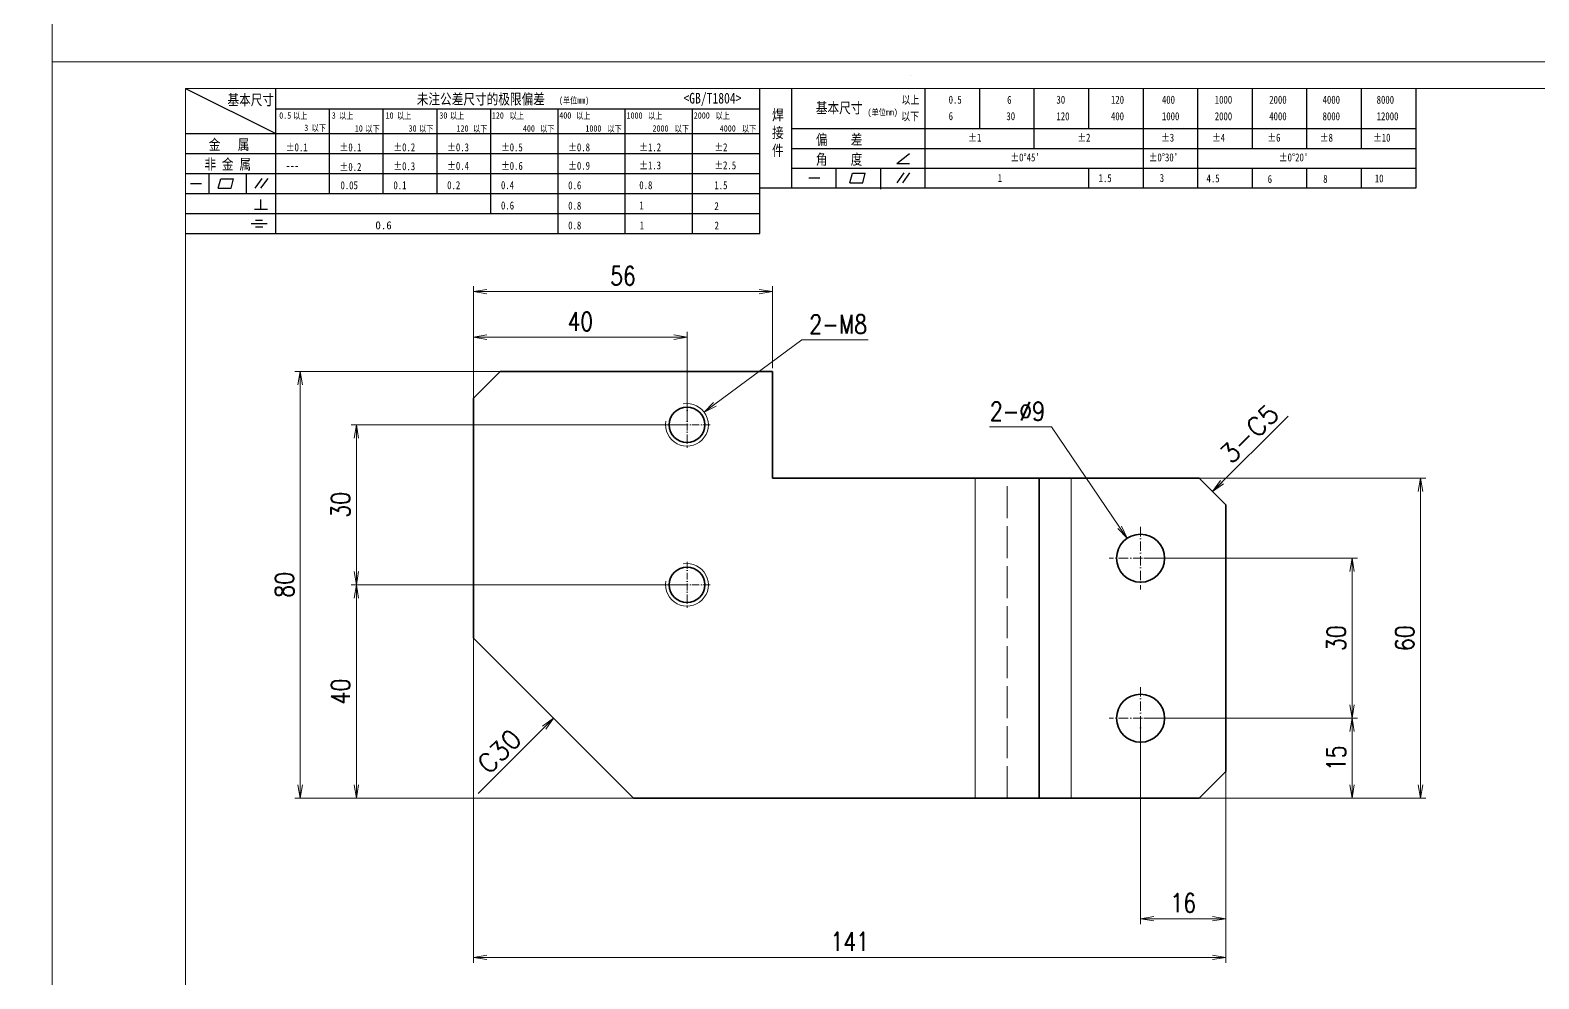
# Model space of a CAD drawing. Header units: millimetres. Extents: x -50043 to 104182, y -50696 to 36662.
# Drawn here: x -47003.8 to -46721, y 35897.5 to 36075.4 of the extents above; entities that cross this region are included whole.
import ezdxf
from ezdxf.enums import TextEntityAlignment as Align

# ---------------------------------------------------------------- set-up
doc = ezdxf.new("R2010")
doc.units = ezdxf.units.MM
doc.header["$LTSCALE"] = 0.5
doc.linetypes.add('DASHDOT', pattern=[18.5, 12, -3, 0.5, -3])
doc.linetypes.add('DASHED', pattern=[15, 12, -3])
for name, color, linetype, lineweight in [('DIM', 3, 'Continuous', 13), ('图框', 7, 'Continuous', 18), ('标注线', 3, 'Continuous', 18), ('细实线', 3, 'Continuous', 18)]:
    doc.layers.add(name, color=color, linetype=linetype, lineweight=lineweight)
doc.layers.add('图\\M+19E79\\M+195B6\\M+18E9A', color=7, linetype='Continuous')
doc.layers.add('打印', color=7, linetype='Continuous', lineweight=15, plot=False)
doc.layers.add('打印-禁用', color=7, linetype='Continuous', lineweight=15, plot=False)
doc.styles.add('DIM', font='romans.shx', dxfattribs={"width": 0.8, "bigfont": 'bigfont.shx'})
doc.styles.add('国标', font='simfang.ttf', dxfattribs={"width": 0.8})
doc.dimstyles.new('DEH 1-1$0', dxfattribs={"dimtxt": 3.5, "dimasz": 2.5, "dimexe": 1, "dimexo": 0.625, "dimgap": 1.2, "dimtad": 1, "dimzin": 9, "dimdsep": 46, "dimtxsty": 'DIM', "dimblk": 'OPEN', "dimcen": 0, "dimclrd": 8, "dimclre": 8, "dimclrt": 2, "dimazin": 2, "dimtfac": 0.5, "dimtmove": 0, "dimatfit": 3, "dimldrblk": 'OPEN', "dimfxl": 0, "dimtolj": 2, "dimlwd": 18, "dimlwe": 18, "dimarcsym": 0})
doc.dimstyles.new('DEH 1-1$3', dxfattribs={"dimtxt": 3.5, "dimasz": 2.5, "dimexe": 1, "dimexo": 0.625, "dimgap": 1.2, "dimtad": 1, "dimtoh": 1, "dimdsep": 46, "dimtxsty": 'DIM', "dimblk": 'OPEN', "dimcen": 0, "dimclrd": 8, "dimclre": 8, "dimclrt": 2, "dimazin": 2, "dimtfac": 0.5, "dimtofl": 0, "dimtmove": 0, "dimatfit": 3, "dimldrblk": 'OPEN', "dimfxl": 0, "dimtolj": 2, "dimlwd": 18, "dimlwe": 18, "dimarcsym": 0})
doc.dimstyles.new('LAM1-1', dxfattribs={"dimtxt": 3.5, "dimasz": 2.5, "dimexe": 1, "dimexo": 0.625, "dimgap": 1.2, "dimtad": 3, "dimdsep": 46, "dimtxsty": 'DIM', "dimblk": 'OPEN', "dimcen": 0, "dimclrd": 3, "dimclre": 3, "dimclrt": 2, "dimazin": 2, "dimtfac": 0.5, "dimtmove": 0, "dimatfit": 3, "dimldrblk": 'OPEN', "dimfxl": 0, "dimlwd": 13, "dimlwe": 13, "dimarcsym": 0})

# ---------------------------------------------------------------- blocks, each defined once
blk = doc.blocks.new('GZDEH零件A3图框V01版')
at = {"layer": '图\\M+19E79\\M+195B6\\M+18E9A', "color": 9}
for p, q in [((2882.49, -1554.46), (2899.37, -1562.92)), ((2899.37, -1581.67), (2899.37, -1554.46)), ((2990.09, -1581.67), (2990.09, -1554.46)), ((2996.09, -1573.08), (2996.09, -1554.46)), ((3021.09, -1561.98), (3021.09, -1554.46)), ((3031.31, -1561.98), (3031.31, -1554.46)), ((3041.53, -1561.98), (3041.53, -1554.46)), ((3051.75, -1561.98), (3051.75, -1554.46)), ((3061.98, -1561.98), (3061.98, -1554.46)), ((3072.2, -1561.98), (3072.2, -1554.46)), ((3082.42, -1561.98), (3082.42, -1554.46)), ((3092.64, -1561.98), (3092.64, -1554.46)), ((3102.86, -1561.98), (3102.86, -1554.46)), ((3113.09, -1573.08), (3113.09, -1554.46)), ((2899.37, -1558.24), (2990.09, -1558.24)), ((2909.45, -1574.17), (2909.45, -1558.24)), ((2919.53, -1574.17), (2919.53, -1558.24)), ((2929.61, -1574.17), (2929.61, -1558.24)), ((2939.69, -1577.92), (2939.69, -1558.24)), ((2952.29, -1581.67), (2952.29, -1558.24)), ((2964.89, -1581.67), (2964.89, -1558.24)), ((2977.49, -1581.67), (2977.49, -1558.24)), ((2996.09, -1561.98), (3113.09, -1561.98)), ((3021.09, -1573.08), (3021.09, -1561.98)), ((3041.53, -1565.68), (3041.53, -1561.98)), ((3061.98, -1573.08), (3061.98, -1561.98)), ((3072.2, -1573.08), (3072.2, -1561.98)), ((3082.42, -1565.68), (3082.42, -1561.98)), ((3092.64, -1565.68), (3092.64, -1561.98)), ((3102.86, -1565.68), (3102.86, -1561.98)), ((2882.49, -1562.92), (2990.09, -1562.92)), ((2996.09, -1565.68), (3113.09, -1565.68)), ((2882.49, -1566.67), (2990.09, -1566.67)), ((3015.75, -1568.51), (3018.15, -1566.66)), ((3015.75, -1568.51), (3018.15, -1568.51)), ((2882.49, -1570.42), (2990.09, -1570.42)), ((2886.92, -1574.12), (2886.92, -1570.42)), ((2893.91, -1574.12), (2893.91, -1570.42)), ((2996.09, -1569.38), (3113.09, -1569.38)), ((3004.42, -1573.08), (3004.42, -1569.38)), ((3006.97, -1572.12), (3007.45, -1570.33)), ((3007.45, -1570.33), (3009.86, -1570.33)), ((3009.39, -1572.12), (3009.86, -1570.33)), ((3012.75, -1573.08), (3012.75, -1569.38)), ((3015.81, -1572.12), (3017.15, -1570.26)), ((3016.89, -1572.12), (3018.23, -1570.26)), ((3051.75, -1573.08), (3051.75, -1569.38)), ((3082.42, -1573.08), (3082.42, -1569.48)), ((3092.64, -1573.08), (3092.64, -1569.38)), ((3102.86, -1573.08), (3102.86, -1569.38)), ((2888.59, -1573.16), (2889.07, -1571.37)), ((2889.07, -1571.37), (2891.48, -1571.37)), ((2891, -1573.16), (2891.48, -1571.37)), ((2895.52, -1573.16), (2896.85, -1571.3)), ((2896.6, -1573.16), (2897.94, -1571.3)), ((2999.26, -1571.23), (3001.32, -1571.23)), ((2883.43, -1572.27), (2885.49, -1572.27)), ((2888.59, -1573.16), (2891, -1573.16)), ((2990.09, -1573.08), (3113.09, -1573.08)), ((3006.97, -1572.12), (3009.39, -1572.12)), ((3012.75, -1573.33), (3012.75, -1573.08)), ((2882.49, -1574.17), (2990.09, -1574.17)), ((2896.58, -1577.05), (2896.58, -1575.28)), ((2895.42, -1577.05), (2897.81, -1577.05)), ((2882.49, -1577.92), (2990.09, -1577.92)), ((2894.79, -1579.77), (2897.77, -1579.77)), ((2895.57, -1579.17), (2896.92, -1579.17)), ((2895.57, -1580.37), (2896.93, -1580.37)), ((2882.49, -1581.67), (2990.09, -1581.67))]:
    blk.add_line(p, q, dxfattribs=at)
at = {"layer": '图框', "linetype": 'Continuous'}
for p, q in [((2882.49, -1554.46), (2882.49, -1832.96)), ((3272.49, -1554.46), (2882.49, -1554.46))]:
    blk.add_line(p, q, dxfattribs=at)
at = {"layer": '打印-禁用', "linetype": 'Continuous'}
for p, q in [((2857.49, -1549.46), (2857.49, -1846.46)), ((3277.49, -1549.46), (2857.49, -1549.46)), ((3277.49, -1846.46), (3277.49, -1549.46))]:
    blk.add_line(p, q, dxfattribs=at)
at = {"layer": '图\\M+19E79\\M+195B6\\M+18E9A', "color": 9, "style": '国标', "width": 0.8}
for s, height, p in [('基本尺寸', 2, (2890.33, -1557.58)), ('未注公差尺寸的极限偏差', 2, (2925.81, -1557.44)), ('<GB/T1804>', 2, (2975.78, -1557.27)), ('以上', 1.5, (3016.64, -1557.33)), ('0.5', 1.5, (3025.49, -1557.3)), ('6', 1.5, (3036.45, -1557.34)), ('30', 1.5, (3045.69, -1557.31)), ('120', 1.5, (3055.91, -1557.31)), ('400', 1.5, (3065.46, -1557.31)), ('1000', 1.5, (3075.36, -1557.31)), ('2000', 1.5, (3085.57, -1557.31)), ('4000', 1.5, (3095.57, -1557.31)), ('8000', 1.5, (3105.7, -1557.31)), ('基本尺寸', 2, (3000.6, -1559.1)), ('30', 1.2, (2930.04, -1560.11)), ('以下', 1.5, (3016.58, -1560.43)), ('6', 1.5, (3025.49, -1560.38)), ('30', 1.5, (3036.31, -1560.39)), ('120', 1.5, (3045.69, -1560.41)), ('400', 1.5, (3055.91, -1560.41)), ('1000', 1.5, (3065.46, -1560.41)), ('2000', 1.5, (3075.36, -1560.41)), ('4000', 1.5, (3085.57, -1560.41)), ('8000', 1.5, (3095.57, -1560.41)), ('12000', 1.5, (3105.7, -1560.41)), ('偏    差', 2, (3000.6, -1565.04)), ('±1', 1.5, (3029.16, -1564.42)), ('±2', 1.5, (3049.61, -1564.42)), ('±3', 1.5, (3065.3, -1564.42)), ('±4', 1.5, (3074.85, -1564.42)), ('±6', 1.5, (3085.22, -1564.42)), ('±8', 1.5, (3095.06, -1564.42)), ('±10', 1.5, (3105.02, -1564.42)), ('金   属', 2, (2886.82, -1565.98)), ('±0.1', 1.5, (2901.27, -1566.23)), ('±0.1', 1.5, (2911.35, -1566.23)), ('±0.2', 1.5, (2921.43, -1566.23)), ('±0.3', 1.5, (2931.51, -1566.23)), ('±0.5', 1.5, (2941.59, -1566.23)), ('±0.8', 1.5, (2954.19, -1566.23)), ('±1.2', 1.5, (2967.51, -1566.23)), ('±2', 1.5, (2981.58, -1566.23)), ('非 金 属', 2, (2886.02, -1569.65)), ('角    度', 2, (3000.6, -1568.74)), ("±0%%D45'", 1.5, (3037.06, -1568.12)), ("±0%%D30'", 1.5, (3062.98, -1568.12)), ("±0%%D20'", 1.5, (3087.38, -1568.12)), ('---', 1.5, (2901.27, -1569.65)), ('±0.2', 1.5, (2911.35, -1569.92)), ('±0.3', 1.5, (2921.43, -1569.77)), ('±0.4', 1.5, (2931.51, -1569.71)), ('±0.6', 1.5, (2941.59, -1569.71)), ('±0.9', 1.5, (2954.19, -1569.68)), ('±1.3', 1.5, (2967.51, -1569.62)), ('±2.5', 1.5, (2981.58, -1569.61)), ('1', 1.5, (3034.69, -1571.98)), ('1.5', 1.5, (3053.59, -1572.01)), ('3', 1.5, (3065.05, -1571.98)), ('4.5', 1.5, (3073.82, -1572.05)), ('10', 1.5, (3105.36, -1572.06)), ('0.1', 1.5, (2921.43, -1573.34)), ('0.2', 1.5, (2931.51, -1573.33)), ('0.4', 1.5, (2941.59, -1573.33)), ('0.6', 1.5, (2954.19, -1573.35)), ('0.8', 1.5, (2967.51, -1573.33)), ('1.5', 1.5, (2981.58, -1573.34)), ('6', 1.5, (3085.28, -1572.19)), ('8', 1.5, (3095.68, -1572.15)), ('0.6', 1.5, (2941.59, -1577.14)), ('0.8', 1.5, (2954.19, -1577.17)), ('1', 1.5, (2967.51, -1577.12)), ('2', 1.5, (2981.58, -1577.26)), ('0.8', 1.5, (2954.19, -1580.87)), ('1', 1.5, (2967.59, -1580.86)), ('2', 1.5, (2981.62, -1580.89))]:
    blk.add_text(s, height=height, dxfattribs=at).set_placement(p)
at = {"layer": '图\\M+19E79\\M+195B6\\M+18E9A', "color": 9, "lineweight": 15, "style": '国标', "width": 0.8}
for s, p in [('(单位mm)', (2952.44, -1557.27)), ('0.5', (2900.03, -1560.11)), ('以上', (2902.64, -1560.16)), ('3', (2909.88, -1560.11)), ('以上', (2911.25, -1560.16)), ('10', (2919.96, -1560.11)), ('以上', (2922.09, -1560.16)), ('以上', (2932.02, -1560.16)), ('120', (2939.88, -1560.11)), ('以上', (2943.21, -1560.16)), ('400', (2952.52, -1560.11)), ('以上', (2955.68, -1560.16)), ('1000', (2965.12, -1560.11)), ('以上', (2969.16, -1560.16)), ('2000', (2977.72, -1560.11)), ('以上', (2981.8, -1560.16)), ('(单位mm)', (3010.27, -1559.51)), ('3', (2904.73, -1562.41)), ('以下', (2906.1, -1562.46)), ('10', (2914.19, -1562.54)), ('以下', (2916.18, -1562.59)), ('30', (2924.27, -1562.54)), ('以下', (2926.26, -1562.59)), ('120', (2933.26, -1562.54)), ('以下', (2936.34, -1562.59)), ('400', (2945.7, -1562.54)), ('以下', (2948.94, -1562.59)), ('1000', (2957.41, -1562.54)), ('以下', (2961.54, -1562.59)), ('2000', (2969.99, -1562.54)), ('以下', (2974.14, -1562.59)), ('4000', (2982.59, -1562.54)), ('以下', (2986.74, -1562.59))]:
    blk.add_text(s, height=1.2, dxfattribs=at).set_placement(p)
at = {"layer": '图\\M+19E79\\M+195B6\\M+18E9A', "color": 9, "lineweight": 13, "style": '国标'}
blk.add_text('0.6', height=1.5, dxfattribs=at).set_placement((2918.05, -1580.85))
at = {"layer": '图\\M+19E79\\M+195B6\\M+18E9A', "color": 9, "insert": (2992.39, -1558.41), "char_height": 2, "width": 3.1877, "attachment_point": 1, "style": '国标'}
blk.add_mtext('焊\\P接\\P件', dxfattribs=at)
at = {"layer": '图\\M+19E79\\M+195B6\\M+18E9A', "color": 9, "insert": (2911.51, -1573.37), "char_height": 1.5, "attachment_point": 7, "style": '国标'}
blk.add_mtext_dynamic_manual_height_columns('0.05', width=5.1982, gutter_width=12.5, heights=[0], dxfattribs=at)
blk = doc.blocks.new('DEH A3')
at = {"layer": '图框'}
blk.add_blockref('GZDEH零件A3图框V01版', (-2857.49, 1846.46), dxfattribs=at)
blk = doc.blocks.new('_Open')
at = {"color": 0, "linetype": 'ByBlock', "lineweight": -2}
for p, q in [((-1, 0.17), (0, 0)), ((-1, -0.17), (0, 0)), ((0, 0), (-1, 0))]:
    blk.add_line(p, q, dxfattribs=at)
blk = doc.blocks.new('*D115')
at = {"layer": 'Defpoints', "color": 0, "transparency": 16777216}
for p in [(-46864.68, 36026.34), (-46864.68, 36011.36), (-46920.68, 36006.36)]:
    blk.add_point(p, dxfattribs=at)
at = {"layer": '标注线', "color": 8, "lineweight": 18, "transparency": 16777216}
for p, q in [((-46920.68, 36006.99), (-46920.68, 36027.34)), ((-46864.68, 36011.99), (-46864.68, 36027.34)), ((-46918.18, 36026.34), (-46867.18, 36026.34))]:
    blk.add_line(p, q, dxfattribs=at)
at = {"layer": '标注线', "color": 8, "lineweight": 18, "transparency": 16777216, "xscale": 2.5, "yscale": 2.5, "zscale": 2.5, "rotation": 180}
blk.add_blockref('_Open', (-46920.68, 36026.34), dxfattribs=at)
at = {"layer": '标注线', "color": 8, "lineweight": 18, "transparency": 16777216, "xscale": 2.5, "yscale": 2.5, "zscale": 2.5}
blk.add_blockref('_Open', (-46864.68, 36026.34), dxfattribs=at)
at = {"layer": '标注线', "color": 2, "transparency": 16777216, "insert": (-46892.68, 36029.29), "char_height": 3.5, "attachment_point": 5, "style": 'DIM'}
blk.add_mtext('\\A2;56', dxfattribs=at)
blk = doc.blocks.new('*D116')
at = {"layer": 'Defpoints', "color": 0, "transparency": 16777216}
for p in [(-46864.68, 36011.36), (-46953.17, 35931.36), (-46866.83, 35931.36)]:
    blk.add_point(p, dxfattribs=at)
at = {"layer": '标注线', "color": 8, "lineweight": 18, "transparency": 16777216}
for p, q in [((-46865.31, 36011.36), (-46954.17, 36011.36)), ((-46953.17, 36008.86), (-46953.17, 35933.86)), ((-46867.46, 35931.36), (-46954.17, 35931.36))]:
    blk.add_line(p, q, dxfattribs=at)
at = {"layer": '标注线', "color": 8, "lineweight": 18, "transparency": 16777216, "xscale": 2.5, "yscale": 2.5, "zscale": 2.5}
for p, rotation in [((-46953.17, 36011.36), 90), ((-46953.17, 35931.36), 270)]:
    blk.add_blockref('_Open', p, dxfattribs=dict(at, rotation=rotation))
at = {"layer": '标注线', "color": 2, "transparency": 16777216, "insert": (-46956.12, 35971.36), "char_height": 3.5, "attachment_point": 5, "rotation": 90, "style": 'DIM'}
blk.add_mtext('\\A2;80', dxfattribs=at)
blk = doc.blocks.new('*D117')
at = {"layer": 'Defpoints', "color": 0, "transparency": 16777216}
for p in [(-46788.53, 35991.36), (-46791.38, 35931.36), (-46743.22, 35931.36)]:
    blk.add_point(p, dxfattribs=at)
at = {"layer": '标注线', "color": 8, "lineweight": 18, "transparency": 16777216}
for p, q in [((-46787.9, 35991.36), (-46742.22, 35991.36)), ((-46743.22, 35988.86), (-46743.22, 35933.86)), ((-46790.76, 35931.36), (-46742.22, 35931.36))]:
    blk.add_line(p, q, dxfattribs=at)
at = {"layer": '标注线', "color": 8, "lineweight": 18, "transparency": 16777216, "xscale": 2.5, "yscale": 2.5, "zscale": 2.5}
for p, rotation in [((-46743.22, 35991.36), 90), ((-46743.22, 35931.36), 270)]:
    blk.add_blockref('_Open', p, dxfattribs=dict(at, rotation=rotation))
at = {"layer": '标注线', "color": 2, "transparency": 16777216, "insert": (-46746.17, 35961.36), "char_height": 3.5, "attachment_point": 5, "rotation": 90, "style": 'DIM'}
blk.add_mtext('\\A2;60', dxfattribs=at)
blk = doc.blocks.new('*D118')
at = {"layer": 'Defpoints', "color": 0, "transparency": 16777216}
for p in [(-46795.68, 35946.36), (-46779.68, 35943.79), (-46779.68, 35908.77)]:
    blk.add_point(p, dxfattribs=at)
at = {"layer": '标注线', "color": 8, "lineweight": 18, "transparency": 16777216}
for p, q in [((-46795.68, 35945.74), (-46795.68, 35907.77)), ((-46779.68, 35943.16), (-46779.68, 35907.77)), ((-46793.18, 35908.77), (-46782.18, 35908.77))]:
    blk.add_line(p, q, dxfattribs=at)
at = {"layer": '标注线', "color": 8, "lineweight": 18, "transparency": 16777216, "xscale": 2.5, "yscale": 2.5, "zscale": 2.5, "rotation": 180}
blk.add_blockref('_Open', (-46795.68, 35908.77), dxfattribs=at)
at = {"layer": '标注线', "color": 8, "lineweight": 18, "transparency": 16777216, "xscale": 2.5, "yscale": 2.5, "zscale": 2.5}
blk.add_blockref('_Open', (-46779.68, 35908.77), dxfattribs=at)
at = {"layer": '标注线', "color": 2, "transparency": 16777216, "insert": (-46787.68, 35911.72), "char_height": 3.5, "attachment_point": 5, "style": 'DIM'}
blk.add_mtext('\\A2;16', dxfattribs=at)
blk = doc.blocks.new('*D119')
at = {"layer": 'Defpoints', "color": 0, "transparency": 16777216}
for p in [(-46795.68, 35946.36), (-46791.38, 35931.36), (-46756.05, 35931.36)]:
    blk.add_point(p, dxfattribs=at)
at = {"layer": '标注线', "color": 8, "lineweight": 18, "transparency": 16777216}
for p, q in [((-46795.06, 35946.36), (-46755.05, 35946.36)), ((-46756.05, 35943.86), (-46756.05, 35933.86)), ((-46790.76, 35931.36), (-46755.05, 35931.36))]:
    blk.add_line(p, q, dxfattribs=at)
at = {"layer": '标注线', "color": 8, "lineweight": 18, "transparency": 16777216, "xscale": 2.5, "yscale": 2.5, "zscale": 2.5}
for p, rotation in [((-46756.05, 35946.36), 90), ((-46756.05, 35931.36), 270)]:
    blk.add_blockref('_Open', p, dxfattribs=dict(at, rotation=rotation))
at = {"layer": '标注线', "color": 2, "transparency": 16777216, "insert": (-46759, 35938.86), "char_height": 3.5, "attachment_point": 5, "rotation": 90, "style": 'DIM'}
blk.add_mtext('\\A2;15', dxfattribs=at)
blk = doc.blocks.new('*D120')
at = {"layer": 'Defpoints', "color": 0, "transparency": 16777216}
for p in [(-46795.68, 35976.36), (-46756.05, 35976.36), (-46795.68, 35946.36)]:
    blk.add_point(p, dxfattribs=at)
at = {"layer": '标注线', "color": 8, "lineweight": 18, "transparency": 16777216}
for p, q in [((-46795.06, 35976.36), (-46755.05, 35976.36)), ((-46756.05, 35948.86), (-46756.05, 35973.86)), ((-46795.06, 35946.36), (-46755.05, 35946.36))]:
    blk.add_line(p, q, dxfattribs=at)
at = {"layer": '标注线', "color": 8, "lineweight": 18, "transparency": 16777216, "xscale": 2.5, "yscale": 2.5, "zscale": 2.5}
for p, rotation in [((-46756.05, 35976.36), 90), ((-46756.05, 35946.36), 270)]:
    blk.add_blockref('_Open', p, dxfattribs=dict(at, rotation=rotation))
at = {"layer": '标注线', "color": 2, "transparency": 16777216, "insert": (-46759, 35961.36), "char_height": 3.5, "attachment_point": 5, "rotation": 90, "style": 'DIM'}
blk.add_mtext('\\A2;30', dxfattribs=at)
blk = doc.blocks.new('*D121')
at = {"layer": 'Defpoints', "color": 0, "transparency": 16777216}
for p in [(-46920.68, 36017.79), (-46920.68, 36001.36), (-46880.68, 36001.36)]:
    blk.add_point(p, dxfattribs=at)
at = {"layer": '标注线', "color": 8, "lineweight": 18, "transparency": 16777216}
for p, q in [((-46920.68, 36001.99), (-46920.68, 36018.79)), ((-46880.68, 36001.99), (-46880.68, 36018.79)), ((-46883.18, 36017.79), (-46918.18, 36017.79))]:
    blk.add_line(p, q, dxfattribs=at)
at = {"layer": '标注线', "color": 8, "lineweight": 18, "transparency": 16777216, "xscale": 2.5, "yscale": 2.5, "zscale": 2.5, "rotation": 180}
blk.add_blockref('_Open', (-46920.68, 36017.79), dxfattribs=at)
at = {"layer": '标注线', "color": 8, "lineweight": 18, "transparency": 16777216, "xscale": 2.5, "yscale": 2.5, "zscale": 2.5}
blk.add_blockref('_Open', (-46880.68, 36017.79), dxfattribs=at)
at = {"layer": '标注线', "color": 2, "transparency": 16777216, "insert": (-46900.68, 36020.74), "char_height": 3.5, "attachment_point": 5, "style": 'DIM'}
blk.add_mtext('\\A2;40', dxfattribs=at)
blk = doc.blocks.new('*D122')
at = {"layer": 'Defpoints', "color": 0, "transparency": 16777216}
for p in [(-46880.68, 35971.36), (-46942.65, 35931.36), (-46877.37, 35931.36)]:
    blk.add_point(p, dxfattribs=at)
at = {"layer": '标注线', "color": 8, "lineweight": 18, "transparency": 16777216}
for p, q in [((-46881.31, 35971.36), (-46943.65, 35971.36)), ((-46942.65, 35968.86), (-46942.65, 35933.86)), ((-46877.99, 35931.36), (-46943.65, 35931.36))]:
    blk.add_line(p, q, dxfattribs=at)
at = {"layer": '标注线', "color": 8, "lineweight": 18, "transparency": 16777216, "xscale": 2.5, "yscale": 2.5, "zscale": 2.5}
for p, rotation in [((-46942.65, 35971.36), 90), ((-46942.65, 35931.36), 270)]:
    blk.add_blockref('_Open', p, dxfattribs=dict(at, rotation=rotation))
at = {"layer": '标注线', "color": 2, "transparency": 16777216, "insert": (-46945.6, 35951.36), "char_height": 3.5, "attachment_point": 5, "rotation": 90, "style": 'DIM'}
blk.add_mtext('\\A2;40', dxfattribs=at)
blk = doc.blocks.new('*D123')
at = {"layer": 'Defpoints', "color": 0, "transparency": 16777216}
for p in [(-46942.65, 36001.36), (-46880.68, 36001.36), (-46880.68, 35971.36)]:
    blk.add_point(p, dxfattribs=at)
at = {"layer": '标注线', "color": 8, "lineweight": 18, "transparency": 16777216}
for p, q in [((-46881.31, 36001.36), (-46943.65, 36001.36)), ((-46942.65, 35973.86), (-46942.65, 35998.86)), ((-46881.31, 35971.36), (-46943.65, 35971.36))]:
    blk.add_line(p, q, dxfattribs=at)
at = {"layer": '标注线', "color": 8, "lineweight": 18, "transparency": 16777216, "xscale": 2.5, "yscale": 2.5, "zscale": 2.5}
for p, rotation in [((-46942.65, 36001.36), 90), ((-46942.65, 35971.36), 270)]:
    blk.add_blockref('_Open', p, dxfattribs=dict(at, rotation=rotation))
at = {"layer": '标注线', "color": 2, "transparency": 16777216, "insert": (-46945.6, 35986.36), "char_height": 3.5, "attachment_point": 5, "rotation": 90, "style": 'DIM'}
blk.add_mtext('\\A2;30', dxfattribs=at)
blk = doc.blocks.new('*D124')
at = {"layer": 'Defpoints', "color": 0, "transparency": 16777216}
for p in [(-46877.47, 36003.74), (-46883.9, 35998.99)]:
    blk.add_point(p, dxfattribs=at)
at = {"layer": '标注线', "color": 8, "lineweight": 18, "transparency": 16777216}
for p, q in [((-46859.15, 36017.27), (-46875.46, 36005.22)), ((-46846.75, 36017.27), (-46859.15, 36017.27))]:
    blk.add_line(p, q, dxfattribs=at)
at = {"layer": '标注线', "color": 8, "lineweight": 18, "transparency": 16777216, "xscale": 2.5, "yscale": 2.5, "zscale": 2.5, "rotation": 216.4490446506626}
blk.add_blockref('_Open', (-46877.47, 36003.74), dxfattribs=at)
at = {"layer": '标注线', "color": 2, "transparency": 16777216, "insert": (-46852.35, 36020.22), "char_height": 3.5, "attachment_point": 5, "style": 'DIM'}
blk.add_mtext('\\A2;2-M8', dxfattribs=at)
blk = doc.blocks.new('*D125')
at = {"layer": 'Defpoints', "color": 0, "transparency": 16777216}
for p in [(-46798.21, 35980.09), (-46793.16, 35972.64)]:
    blk.add_point(p, dxfattribs=at)
at = {"layer": '标注线', "color": 8, "lineweight": 18, "transparency": 16777216}
for p, q in [((-46823.97, 36000.96), (-46812.37, 36000.96)), ((-46812.37, 36000.96), (-46799.61, 35982.15))]:
    blk.add_line(p, q, dxfattribs=at)
at = {"layer": '标注线', "color": 8, "lineweight": 18, "transparency": 16777216, "xscale": 2.5, "yscale": 2.5, "zscale": 2.5, "rotation": 304.1530771376771}
blk.add_blockref('_Open', (-46798.21, 35980.09), dxfattribs=at)
at = {"layer": '标注线', "color": 2, "transparency": 16777216, "insert": (-46818.77, 36003.91), "char_height": 3.5, "attachment_point": 5, "style": 'DIM'}
blk.add_mtext('\\A2;2-%%c9', dxfattribs=at)
blk = doc.blocks.new('*D126')
at = {"layer": 'Defpoints', "color": 0, "transparency": 16777216}
for p in [(-46920.68, 35976.92), (-46779.68, 35953.66), (-46779.68, 35901.53)]:
    blk.add_point(p, dxfattribs=at)
at = {"layer": '标注线', "color": 8, "lineweight": 18, "transparency": 16777216}
for p, q in [((-46920.68, 35976.29), (-46920.68, 35900.53)), ((-46779.68, 35953.04), (-46779.68, 35900.53)), ((-46918.18, 35901.53), (-46782.18, 35901.53))]:
    blk.add_line(p, q, dxfattribs=at)
at = {"layer": '标注线', "color": 8, "lineweight": 18, "transparency": 16777216, "xscale": 2.5, "yscale": 2.5, "zscale": 2.5, "rotation": 180}
blk.add_blockref('_Open', (-46920.68, 35901.53), dxfattribs=at)
at = {"layer": '标注线', "color": 8, "lineweight": 18, "transparency": 16777216, "xscale": 2.5, "yscale": 2.5, "zscale": 2.5}
blk.add_blockref('_Open', (-46779.68, 35901.53), dxfattribs=at)
at = {"layer": '标注线', "color": 2, "transparency": 16777216, "insert": (-46850.18, 35904.48), "char_height": 3.5, "attachment_point": 5, "style": 'DIM'}
blk.add_mtext('\\A2;141', dxfattribs=at)
blk = doc.blocks.new('CHAMFER_DIM_L')
at = {"layer": 'DIM', "color": 2, "style": 'DIM'}
blk.add_attdef('000', text='', height=3.5, rotation=270, dxfattribs=at).set_placement((0, 7), align=Align.BOTTOM_RIGHT)
at = {"layer": 'DIM'}
blk.add_leader([(0, 0), (0, 20)], dimstyle='LAM1-1', dxfattribs=at)
blk = doc.blocks.new('CHAMFER_DIM_R')
at = {"layer": 'DIM', "color": 2, "style": 'DIM'}
blk.add_attdef('000', text='', height=3.5, rotation=90, dxfattribs=at).set_placement((0, 6), align=Align.BOTTOM_LEFT)
at = {"layer": 'DIM'}
blk.add_leader([(0, 0), (0, 20)], dimstyle='LAM1-1', dxfattribs=at)

msp = doc.modelspace()

# ---------------------------------------------------------------- linework, layer by layer
at = {"color": 7, "lineweight": 35, "ltscale": 0.176777}
for p, q in [((-46920.684, 36006.362), (-46915.684, 36011.362)), ((-46784.684, 35991.362), (-46779.684, 35986.362)), ((-46779.684, 35936.362), (-46784.684, 35931.362))]:
    msp.add_line(p, q, dxfattribs=at)
at = {"color": 7, "lineweight": 35}
for p, q in [((-46915.684, 36011.362), (-46864.684, 36011.362)), ((-46864.684, 35991.362), (-46864.684, 36011.362)), ((-46920.684, 35961.362), (-46920.684, 36006.362)), ((-46864.684, 35991.362), (-46826.684, 35991.362)), ((-46814.684, 35931.362), (-46814.684, 35991.362)), ((-46808.684, 35991.362), (-46784.684, 35991.362)), ((-46779.684, 35936.362), (-46779.684, 35986.362)), ((-46920.684, 35961.362), (-46890.684, 35931.362)), ((-46890.684, 35931.362), (-46826.684, 35931.362)), ((-46784.684, 35931.362), (-46808.684, 35931.362))]:
    msp.add_line(p, q, dxfattribs=at)
at = {"color": 2, "linetype": 'DASHDOT', "lineweight": 13, "ltscale": 0.216026}
msp.add_line((-46880.684, 36005.683), (-46880.684, 35997.042), dxfattribs=at)
at = {"color": 2, "linetype": 'DASHDOT', "lineweight": 13, "ltscale": 0.216028}
for p, q in [((-46876.363, 36001.362), (-46885.005, 36001.362)), ((-46880.684, 35975.683), (-46880.684, 35967.042)), ((-46876.363, 35971.362), (-46885.005, 35971.362))]:
    msp.add_line(p, q, dxfattribs=at)
at = {"color": 7, "lineweight": 13}
for p, q in [((-46826.684, 35931.362), (-46826.684, 35991.362)), ((-46808.684, 35931.362), (-46808.684, 35991.362))]:
    msp.add_line(p, q, dxfattribs=at)
at = {"color": 1, "linetype": 'DASHED', "lineweight": 13}
for p, q in [((-46826.684, 35931.362), (-46826.684, 35991.362)), ((-46820.684, 35931.362), (-46820.684, 35991.362)), ((-46808.684, 35931.362), (-46808.684, 35991.362))]:
    msp.add_line(p, q, dxfattribs=at)
at = {"color": 7, "lineweight": 35, "ltscale": 0.3}
for p, q in [((-46826.684, 35991.362), (-46814.684, 35991.362)), ((-46814.684, 35931.362), (-46826.684, 35931.362))]:
    msp.add_line(p, q, dxfattribs=at)
at = {"color": 7, "lineweight": 35, "ltscale": 0.15}
for p, q in [((-46808.684, 35991.362), (-46814.684, 35991.362)), ((-46808.684, 35931.362), (-46814.684, 35931.362))]:
    msp.add_line(p, q, dxfattribs=at)
at = {"color": 2, "linetype": 'DASHDOT', "lineweight": 13, "ltscale": 0.2925}
for p, q in [((-46795.684, 35982.212), (-46795.684, 35970.512)), ((-46795.684, 35952.212), (-46795.684, 35940.512))]:
    msp.add_line(p, q, dxfattribs=at)
at = {"color": 2, "linetype": 'DASHDOT', "lineweight": 13, "ltscale": 0.292505}
for p, q in [((-46789.834, 35976.362), (-46801.534, 35976.362)), ((-46789.834, 35946.362), (-46801.534, 35946.362))]:
    msp.add_line(p, q, dxfattribs=at)
at = {"color": 7, "lineweight": 35}
for centre, radius in [((-46880.684, 36001.362), 3.324), ((-46795.684, 35976.362), 4.5), ((-46880.684, 35971.362), 3.324), ((-46795.684, 35946.362), 4.5)]:
    msp.add_circle(centre, radius, dxfattribs=at)
at = {"color": 7, "lineweight": 13}
for centre in [(-46880.684, 36001.362), (-46880.684, 35971.362)]:
    msp.add_arc(centre, 4, 169.99999, 100.00001, dxfattribs=at)
at = {"layer": '打印'}
for points in [[(-47839.646, 36366.417), (-46999.646, 36366.417), (-46999.646, 35772.417), (-47839.646, 35772.417)], [(-46999.646, 36069.417), (-46579.646, 36069.417), (-46579.646, 35772.417), (-46999.646, 35772.417)]]:
    msp.add_lwpolyline(points, close=True, dxfattribs=at)
at = {"layer": '细实线', "ltscale": 2.48512e-05}
msp.add_line((-46838.81, 36066.859), (-46838.81, 36066.858), dxfattribs=at)

# ---------------------------------------------------------------- block references
at = {"layer": 'DIM'}
for name, p, rotation, values in [('CHAMFER_DIM_R', (-46782.184, 35988.862), 314.999825147794, {'000': '3-C5'}), ('CHAMFER_DIM_L', (-46905.684, 35946.362), 135, {'000': 'C30'})]:
    msp.add_blockref(name, p, dxfattribs=dict(at, rotation=rotation)).add_auto_attribs(values)
at = {"layer": '图框', "xscale": 2, "yscale": 2, "zscale": 2}
msp.add_blockref('DEH A3', (-47839.646, 35772.417), dxfattribs=at)
at = {"layer": '图框'}
msp.add_blockref('DEH A3', (-46999.646, 35772.417), dxfattribs=at)

# ---------------------------------------------------------------- dimensions: what is measured, and where the dimension line sits
at = {"layer": '标注线'}
for base, p1, p2, picture, middle in [((-46864.684, 36026.343), (-46920.684, 36006.362), (-46864.684, 36011.362), '*D115', (-46892.684, 36029.293)), ((-46920.684, 36017.791), (-46880.684, 36001.362), (-46920.684, 36001.362), '*D121', (-46900.684, 36020.741)), ((-46779.684, 35901.53), (-46920.684, 35976.92), (-46779.684, 35953.661), '*D126', (-46850.184, 35904.48))]:
    dim = msp.add_linear_dim(base=base, p1=p1, p2=p2, dimstyle='DEH 1-1$0', dxfattribs=at)
    dim.commit()
    dim.dimension.update_dxf_attribs({"geometry": picture, "text_midpoint": middle})
for p1, p2, override, picture, middle in [((-46883.902, 35998.986), (-46877.466, 36003.739), {"dimpost": '2-M<>'}, '*D124', (-46852.347, 36017.269)), ((-46793.158, 35972.638), (-46798.21, 35980.086), {"dimpost": '2-%%c<>'}, '*D125', (-46818.773, 36000.962))]:
    dim = msp.add_diameter_dim_2p(p1=p1, p2=p2, dimstyle='DEH 1-1$3', override=override, dxfattribs=at)
    dim.commit()
    dim.dimension.update_dxf_attribs({"geometry": picture, "text_midpoint": middle, "dimtype": 163})
for base, p1, p2, picture, middle in [((-46953.165, 35931.362), (-46864.684, 36011.362), (-46866.834, 35931.362), '*D116', (-46956.115, 35971.362)), ((-46942.651, 36001.362), (-46880.684, 35971.362), (-46880.684, 36001.362), '*D123', (-46945.601, 35986.362)), ((-46743.222, 35931.362), (-46788.529, 35991.362), (-46791.383, 35931.362), '*D117', (-46746.172, 35961.362)), ((-46756.046, 35976.362), (-46795.684, 35946.362), (-46795.684, 35976.362), '*D120', (-46758.996, 35961.362)), ((-46942.651, 35931.362), (-46880.684, 35971.362), (-46877.367, 35931.362), '*D122', (-46945.601, 35951.362)), ((-46756.046, 35931.362), (-46795.684, 35946.362), (-46791.383, 35931.362), '*D119', (-46758.996, 35938.862))]:
    dim = msp.add_linear_dim(base=base, p1=p1, p2=p2, angle=90, dimstyle='DEH 1-1$0', dxfattribs=at)
    dim.commit()
    dim.dimension.update_dxf_attribs({"geometry": picture, "text_midpoint": middle})
dim = msp.add_linear_dim(base=(-46779.684, 35908.771), p1=(-46795.684, 35946.362), p2=(-46779.684, 35943.785), dimstyle='DEH 1-1$0', dxfattribs=at)
dim.commit()
dim.dimension.update_dxf_attribs({"geometry": '*D118', "text_midpoint": (-46787.684, 35908.771), "dimtype": 160})

doc.saveas('drawing.dxf')
